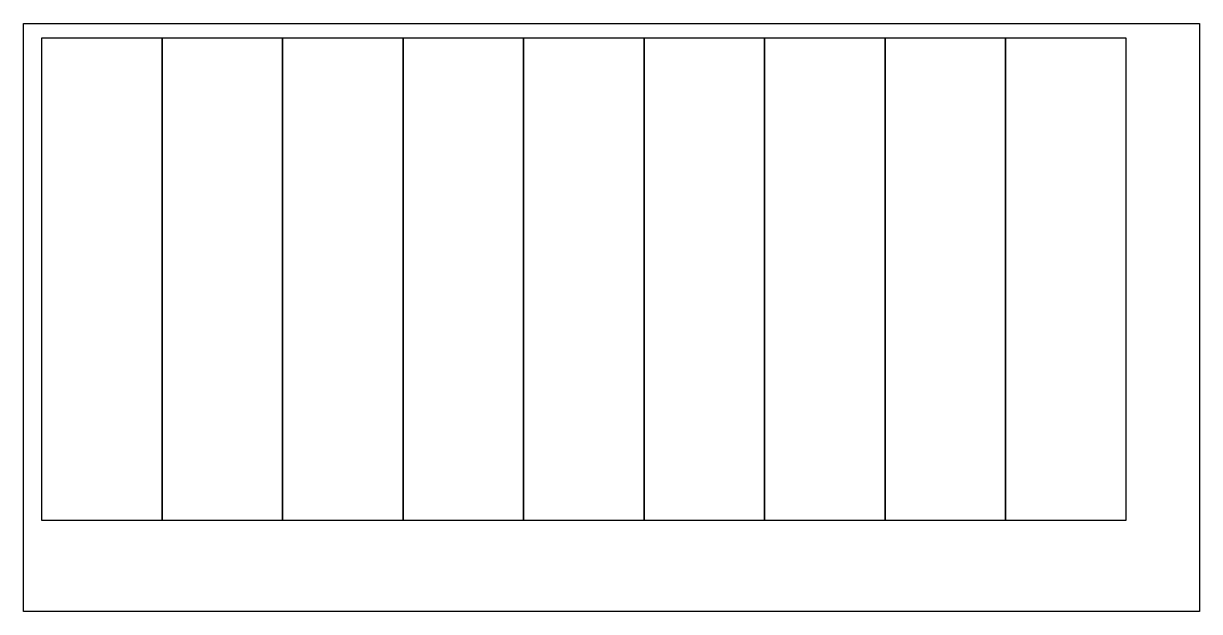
# Model space of a CAD drawing. Header units: millimetres. Extents: x 0 to 2440, y 0 to 1220.
import ezdxf

# ---------------------------------------------------------------- set-up
doc = ezdxf.new("R2010")
doc.units = ezdxf.units.MM
doc.header["$LTSCALE"] = 508
doc.header["$MEASUREMENT"] = 0
doc.layers.add('0_BOARD_18mm_birch ply', color=7, linetype='Continuous')
doc.layers.add('1_9.53mmTool_18mmDeep_Outside', color=35, linetype='Continuous')

msp = doc.modelspace()

# ---------------------------------------------------------------- linework, layer by layer
at = {"layer": '0_BOARD_18mm_birch ply', "flags": 128}
msp.add_lwpolyline([(0, 0), (0, 1220), (2440, 1220), (2440, 0)], close=True, dxfattribs=at)
at = {"layer": '1_9.53mmTool_18mmDeep_Outside'}
for points in [[(287.6, 189.3), (287.6, 1189.3), (37.6, 1189.3), (37.6, 189.3)], [(537.6, 189.3), (537.6, 1189.3), (287.6, 1189.3), (287.6, 189.3)], [(787.6, 189.3), (787.6, 1189.3), (537.6, 1189.3), (537.6, 189.3)], [(1037.6, 189.3), (1037.6, 1189.3), (787.6, 1189.3), (787.6, 189.3)], [(1287.6, 189.3), (1287.6, 1189.3), (1037.6, 1189.3), (1037.6, 189.3)], [(1537.6, 189.3), (1537.6, 1189.3), (1287.6, 1189.3), (1287.6, 189.3)], [(1787.6, 189.3), (1787.6, 1189.3), (1537.6, 1189.3), (1537.6, 189.3)], [(2037.6, 189.3), (2037.6, 1189.3), (1787.6, 1189.3), (1787.6, 189.3)], [(2287.6, 189.3), (2287.6, 1189.3), (2037.6, 1189.3), (2037.6, 189.3)]]:
    msp.add_lwpolyline(points, close=True, dxfattribs=at)

doc.saveas('drawing.dxf')
